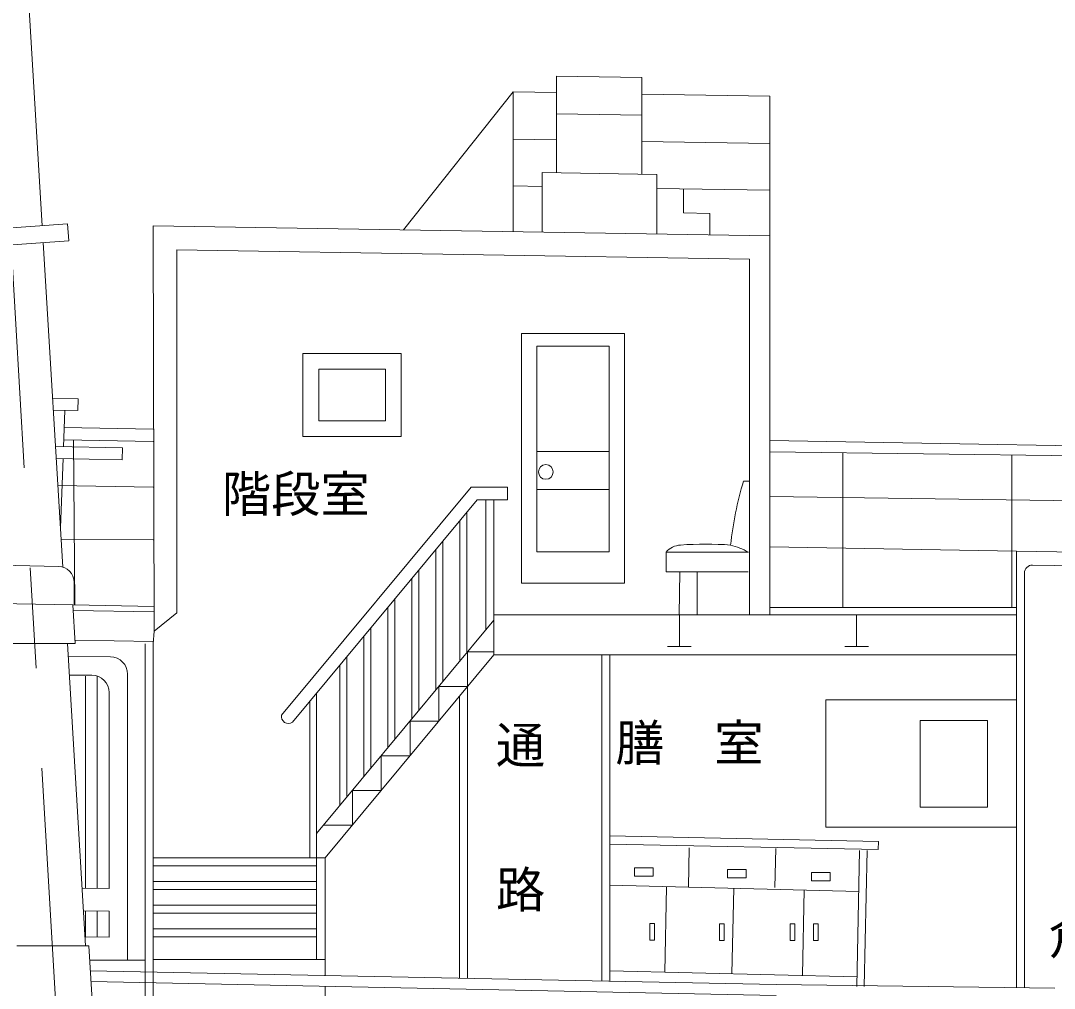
# Model space of a CAD drawing. Units: millimetres, scale not verified. Extents: x -51052 to 51048, y -29700 to 29700.
# Drawn here: x -27304 to -20758, y -14454 to -8324 of the extents above; entities that cross this region are included whole.
import ezdxf
from ezdxf.enums import TextEntityAlignment as Align

# ---------------------------------------------------------------- set-up
doc = ezdxf.new("R2010")
doc.units = ezdxf.units.MM
doc.header["$LTSCALE"] = 100
doc.linetypes.add('USER1', pattern=[50.8, 31.75, -6.35, 6.35, -6.35])
doc.layers.add('0-3_keijou', color=7, linetype='Continuous', lineweight=18)
doc.layers.add('0-6_center', color=7, linetype='USER1', lineweight=18)
doc.layers.add('0-5_text', color=7, linetype='Continuous')
doc.styles.add('ＭＳ ゴシック', font='')
doc.styles.get('ＭＳ ゴシック').set_extended_font_data('MS Gothic')

msp = doc.modelspace()

# ---------------------------------------------------------------- linework, layer by layer
at = {"layer": '0-3_keijou'}
for p, q in [((-27572.3, -2906.5), (-27167.5, -9622.8)), ((-23370.6, -8684.5), (-23910.6, -8675.6)), ((-23910.6, -9287.5), (-23910.6, -8675.6)), ((-23370.6, -9296.4), (-23370.6, -8684.5)), ((-24879.2, -9649.6), (-24186, -8775)), ((-24186, -9660.9), (-24186, -8775)), ((-23910.6, -8779.5), (-24186, -8775)), ((-22559, -8801.7), (-23370.6, -8788.4)), ((-23370.6, -8922.4), (-23910.6, -8913.5)), ((-23910.6, -9079.5), (-24186, -9075)), ((-22559, -9101.7), (-23370.6, -9088.4)), ((-23274.6, -9298), (-24000.6, -9286)), ((-24000.6, -9664), (-24000.6, -9286)), ((-23274.6, -9676), (-23274.6, -9298)), ((-24000.6, -9374), (-24186, -9371)), ((-22559, -9397.7), (-23274.6, -9386)), ((-23105.6, -9541.8), (-23105.6, -9388.8)), ((-22940.6, -9544.5), (-23105.6, -9541.8)), ((-22940.6, -9681.5), (-22940.6, -9544.5)), ((-27863.6, -9673.3), (-27006.6, -9611.2)), ((-26998.8, -9717.9), (-27006.6, -9611.2)), ((-26458.2, -12190.4), (-26465, -9623.4)), ((-22559, -9687.7), (-26465, -9623.4)), ((-27855.8, -9780.1), (-26998.8, -9717.9)), ((-27161.1, -9729.6), (-27037.5, -11785.2)), ((-22689, -9835.6), (-26315, -9775.9)), ((-26315, -12075.4), (-26315, -9775.9)), ((-22689, -12088.4), (-22689, -9835.6)), ((-24131.9, -10305.7), (-23480.2, -10305.7)), ((-24131.9, -10305.7), (-24131.9, -11886.6)), ((-23480.2, -10305.7), (-23480.2, -11886.6)), ((-24034.7, -10386.8), (-23577.4, -10386.8)), ((-24034.7, -10386.8), (-24034.7, -11052)), ((-23577.4, -10386.8), (-23577.4, -11688.5)), ((-27097.1, -10792), (-26941.8, -10793.7)), ((-27024.2, -10794.1), (-27032.9, -11022.6)), ((-26465, -10912.2), (-27028.2, -10900.8)), ((-26465, -10990.2), (-27031.2, -10978.8)), ((-26968.5, -10980.1), (-26961.7, -12025.2)), ((-27083.2, -11021.6), (-26660.2, -11030.1)), ((-26660.2, -11030.1), (-26661.7, -11105.1)), ((-24034.7, -11046.2), (-24034.7, -11688.5)), ((-24034.7, -11052), (-23577.4, -11052)), ((-19495, -11096.4), (-22559, -11054.7)), ((-22097.6, -11061), (-22097.6, -12041.1)), ((-27078.7, -11096.7), (-26661.7, -11105.1)), ((-27035.7, -11097.6), (-27052.3, -11534.3)), ((-21027.3, -11075.5), (-21027.3, -12041.1)), ((-22726.1, -11240.1), (-22688, -11240.1)), ((-26465, -11278.7), (-27068.3, -11269.4)), ((-25652.2, -12723.6), (-24452.1, -11278.4)), ((-24452.1, -11278.4), (-24220.5, -11278.4)), ((-24220.5, -11278.4), (-24220.5, -11358.4)), ((-24034.7, -11294.3), (-23577.4, -11294.3)), ((-25583.7, -12767.8), (-24413.3, -11358.4)), ((-24413.3, -11358.4), (-24220.5, -11358.4)), ((-24359.3, -11683.9), (-24359.3, -11358.4)), ((-24308, -11358.4), (-24308, -12341.9)), ((-19524.4, -11381.2), (-22559, -11337.1)), ((-24479.6, -12329.2), (-24479.6, -11438.2)), ((-24523.4, -12381.9), (-24523.4, -11490.9)), ((-26465, -11612.6), (-27048, -11610.5)), ((-24631.4, -12512), (-24631.4, -11621)), ((-24675.2, -12564.7), (-24675.2, -11673.7)), ((-24359.3, -11683.9), (-24359.3, -12184.3)), ((-24034.7, -11688.5), (-23577.4, -11688.5)), ((-23216.8, -11690.6), (-23216.8, -11816.3)), ((-23216.8, -11690.6), (-22695.8, -11690.6)), ((-20998.6, -11683.8), (-22559, -11656.7)), ((-20998.6, -11683.8), (-20998.6, -12341.9)), ((-20998.6, -11683.8), (-18622.3, -11723.6)), ((-27063.7, -11781.2), (-27428.5, -11773.8)), ((-18769.3, -11809.6), (-20896.4, -11772.6)), ((-24783.2, -12694.8), (-24783.2, -11803.8)), ((-22697.9, -11816.3), (-23216.8, -11816.3)), ((-23129.8, -11816.3), (-23134, -12088.4)), ((-23019.8, -11816.3), (-23019.8, -12088.4)), ((-20947.3, -11822.6), (-20947.3, -14451.1)), ((-26965.7, -11881.1), (-26965.7, -12025.1)), ((-24827, -12747.5), (-24827, -11856.5)), ((-24131.9, -11886.6), (-23480.2, -11886.6)), ((-27513.6, -12014.1), (-26973, -12025)), ((-26458.2, -12035.3), (-26973, -12025)), ((-26973, -12025), (-26958, -12268.8)), ((-24978.8, -12930.3), (-24978.8, -12039.3)), ((-24935, -12877.6), (-24935, -11986.6)), ((-20998.6, -12041.1), (-22559, -12041.1)), ((-26458.2, -12069.6), (-26970.9, -12059.3)), ((-26315, -12075.4), (-26458.2, -12190.4)), ((-20998.6, -12088.4), (-24308, -12088.4)), ((-23132.2, -12288.4), (-23132.2, -12088.4)), ((-22010.5, -12288.4), (-22010.5, -12088.4)), ((-25429.8, -13473.5), (-24308, -12122.5)), ((-25086.8, -13060.4), (-25086.8, -12169.5)), ((-26465, -12272.4), (-26458.2, -12190.4)), ((-25130.6, -13113.1), (-25130.6, -12222.1)), ((-27469.8, -12268.8), (-26958, -12268.8)), ((-27008.1, -12268.8), (-26892.6, -14184)), ((-26465, -12256.4), (-26959.3, -12248.6)), ((-26515, -12272.4), (-26515, -18537.3)), ((-26465, -12272.4), (-26465, -18537.2)), ((-23207.2, -12288.4), (-23057.2, -12288.4)), ((-22085.5, -12288.4), (-21935.5, -12288.4)), ((-26735.3, -12353.9), (-27003.2, -12349.7)), ((-25375.5, -13627.5), (-24308, -12341.9)), ((-25238.6, -13243.2), (-25238.6, -12352.3)), ((-24473.8, -12322.2), (-24308, -12322.2)), ((-24473.8, -12322.2), (-24473.8, -12541.7)), ((-23624.5, -12341.9), (-23624.5, -14409)), ((-23573.1, -12341.9), (-23573.1, -14409)), ((-25282.4, -13295.9), (-25282.4, -12404.9)), ((-26906.7, -12469.1), (-26996, -12469.1)), ((-26852.9, -12469.9), (-26906.7, -12469.1)), ((-26893.3, -13819.5), (-26893.3, -12475.3)), ((-26820.6, -13820.7), (-26820.6, -12475.3)), ((-26627, -14275.4), (-26627, -12463.9)), ((-24656.1, -12541.7), (-24473.8, -12541.7)), ((-24656.1, -12541.7), (-24656.1, -12761.1)), ((-24473.8, -12541.7), (-24473.8, -14390.9)), ((-26744.6, -13821.9), (-26744.6, -12579.9)), ((-25429.8, -14271), (-25429.8, -12582.5)), ((-24525.2, -12603.5), (-24525.2, -14389.9)), ((-25473.6, -13627.5), (-25473.6, -12635.2)), ((-24838.3, -12761.1), (-24656.1, -12761.1)), ((-24838.3, -12761.1), (-24838.3, -12980.6)), ((-21606.9, -13306), (-21606.9, -12758.1)), ((-25020.6, -12980.6), (-24838.3, -12980.6)), ((-25020.6, -12980.6), (-25020.6, -13200.1)), ((-25202.8, -13200.1), (-25020.6, -13200.1)), ((-25202.8, -13200.1), (-25202.8, -13419.5)), ((-25385, -13419.5), (-25202.8, -13419.5)), ((-20998.6, -13432.2), (-22205.7, -13432.2)), ((-21871.9, -13522.6), (-23573.1, -13488.4)), ((-21872.9, -13574.6), (-23573.1, -13540.3)), ((-21871.9, -13522.6), (-21872.9, -13574.6)), ((-23069.8, -13564.6), (-23074.8, -13813.3)), ((-22522.9, -13567.2), (-22527.9, -13816)), ((-21991.7, -13579.7), (-22009.1, -14441.8)), ((-21944.5, -13580.6), (-21961.8, -14442.6)), ((-26465, -13627.5), (-25375.5, -13627.5)), ((-26465, -13677.5), (-25429.8, -13677.5)), ((-25375.5, -14372.7), (-25375.5, -13627.5)), ((-26465, -13777.5), (-25429.8, -13777.5)), ((-21997, -13839.4), (-23573.1, -13800.1)), ((-23214.5, -13810.2), (-23225.4, -14351.8)), ((-23214.5, -13810.2), (-23225.4, -14351.8)), ((-26744.6, -13821.9), (-26914.6, -13819.2)), ((-26465, -13827.5), (-25429.8, -13827.5)), ((-22788.8, -13819.6), (-22799.8, -14361.1)), ((-22341.6, -13829.7), (-22352.5, -14371.3)), ((-26465, -13927.5), (-25429.8, -13927.5)), ((-26744.6, -13964.9), (-26906, -13962.4)), ((-26893.3, -14126.8), (-26893.3, -13962.6)), ((-26820.6, -14127.9), (-26820.6, -13963.7)), ((-26744.6, -13964.9), (-26744.6, -14129.1)), ((-26465, -13977.5), (-25429.8, -13977.5)), ((-26744.6, -14129.1), (-26896.1, -14126.7)), ((-26465, -14077.5), (-25429.8, -14077.5)), ((-26465, -14127.5), (-25429.8, -14127.5)), ((-27329.3, -14184), (-26872.6, -14184)), ((-26872.6, -14184), (-26841.8, -14695.3)), ((-26867.1, -14275), (-26515, -14275.6)), ((-26465, -14271), (-25375.5, -14271)), ((-22007.9, -14381), (-23573.1, -14341.9)), ((-22520.3, -14498.2), (-26858.9, -14410.8)), ((-25375.5, -14590.7), (-25375.5, -14440.7))]:
    msp.add_line(p, q, dxfattribs=at)
for points in [[(-22559, -12088.4), (-22559, -9687.7), (-22559, -8801.7)], [(-27101.6, -10717), (-26941, -10718.7), (-26941.8, -10793.7)], [(-14634.7, -11053.4), (-19429.9, -11037.2), (-22559, -10984)], [(-24308, -12341.9), (-20998.6, -12341.9), (-20998.6, -14450.4)], [(-20998.6, -12625.1), (-22205.7, -12625.1), (-22205.7, -13432.2)], [(-21606.9, -13306), (-21180.7, -13306), (-21180.7, -12758.1), (-21606.9, -12758.1)], [(-20755.1, -14453.6), (-22520.3, -14430.2), (-26863, -14342.8)]]:
    msp.add_lwpolyline(points, dxfattribs=at)
for points in [[(-25516.3, -10431.2), (-24894, -10431.2), (-24894, -10958), (-25516.3, -10958)], [(-25416.3, -10531.2), (-24994, -10531.2), (-24994, -10858), (-25416.3, -10858)], [(-23417.8, -13690.4), (-23299.1, -13690.4), (-23299.1, -13743.4), (-23417.8, -13743.4)], [(-23417.8, -13690.4), (-23299.1, -13690.4), (-23299.1, -13743.4), (-23417.8, -13743.4)], [(-22827.8, -13700), (-22709.1, -13700), (-22709.1, -13753), (-22827.8, -13753)], [(-22296.4, -13719.3), (-22177.8, -13719.3), (-22177.8, -13772.2), (-22296.4, -13772.2)], [(-23319.2, -14042.6), (-23289.5, -14042.6), (-23289.5, -14148.5), (-23319.2, -14148.5)], [(-23319.2, -14042.6), (-23289.5, -14042.6), (-23289.5, -14148.5), (-23319.2, -14148.5)], [(-22879.2, -14045.6), (-22849.5, -14045.6), (-22849.5, -14151.5), (-22879.2, -14151.5)], [(-22432, -14045.2), (-22402.4, -14045.2), (-22402.4, -14151.1), (-22432, -14151.1)], [(-22283.7, -14045.2), (-22254.1, -14045.2), (-22254.1, -14151.1), (-22283.7, -14151.1)]]:
    msp.add_lwpolyline(points, close=True, dxfattribs=at)
msp.add_circle((-23978.2, -11182.7), 46.6, dxfattribs=at)
for centre, radius, start, end in [((-20587.7, -11884.3), 2233.3, 163.23378, 173.86896), ((-23119.3, -11774), 128.4, 92.59124, 139.44902), ((-22966.6, -13681.4), 2041.8, 85.54986, 94.45014), ((-22940.8, -12142.3), 514, 61.52136, 75.04525), ((-27065.7, -11881.1), 100, 0, 88.84777), ((-20897.3, -11822.6), 50, 89.00487, 180), ((-26737, -12463.9), 110, 0, 89.09539), ((-26854.6, -12579.9), 110, 0, 89.09539), ((-25609.1, -12732), 43.9, 169.02088, 305.3564)]:
    msp.add_arc(centre, radius, start, end, dxfattribs=at)
at = {"layer": '0-6_center'}
msp.add_line((-27764.4, -2915.9), (-26848.5, -18538.1), dxfattribs=at)

# ---------------------------------------------------------------- texts
at = {"layer": '0-5_text', "style": 'ＭＳ ゴシック'}
for s, p in [('階段室', (-26030.7, -11504.9)), ('膳\u3000室', (-23537.6, -13081.9)), ('通', (-24294.7, -13096.7)), ('路', (-24294.7, -14012.2)), ('倉口', (-20794.6, -14309.8))]:
    msp.add_text(s, height=229.1, dxfattribs=at).set_placement(p, align=Align.BOTTOM_LEFT)

doc.saveas('drawing.dxf')
